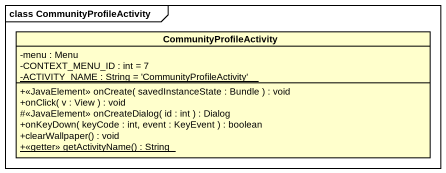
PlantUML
@startuml
mainframe class CommunityProfileActivity
hide circle
hide empty members
skinparam classAttributeIconSize 0
class CommunityProfileActivity {
  -menu : Menu
  -CONTEXT_MENU_ID : int = 7
  {static} -ACTIVITY_NAME : String = 'CommunityProfileActivity'
  +<<JavaElement>> onCreate( savedInstanceState : Bundle ) : void
  +onClick( v : View ) : void
  #<<JavaElement>> onCreateDialog( id : int ) : Dialog
  +onKeyDown( keyCode : int, event : KeyEvent ) : boolean
  +clearWallpaper() : void
  {static} +<<getter>> getActivityName() : String
}
@enduml
